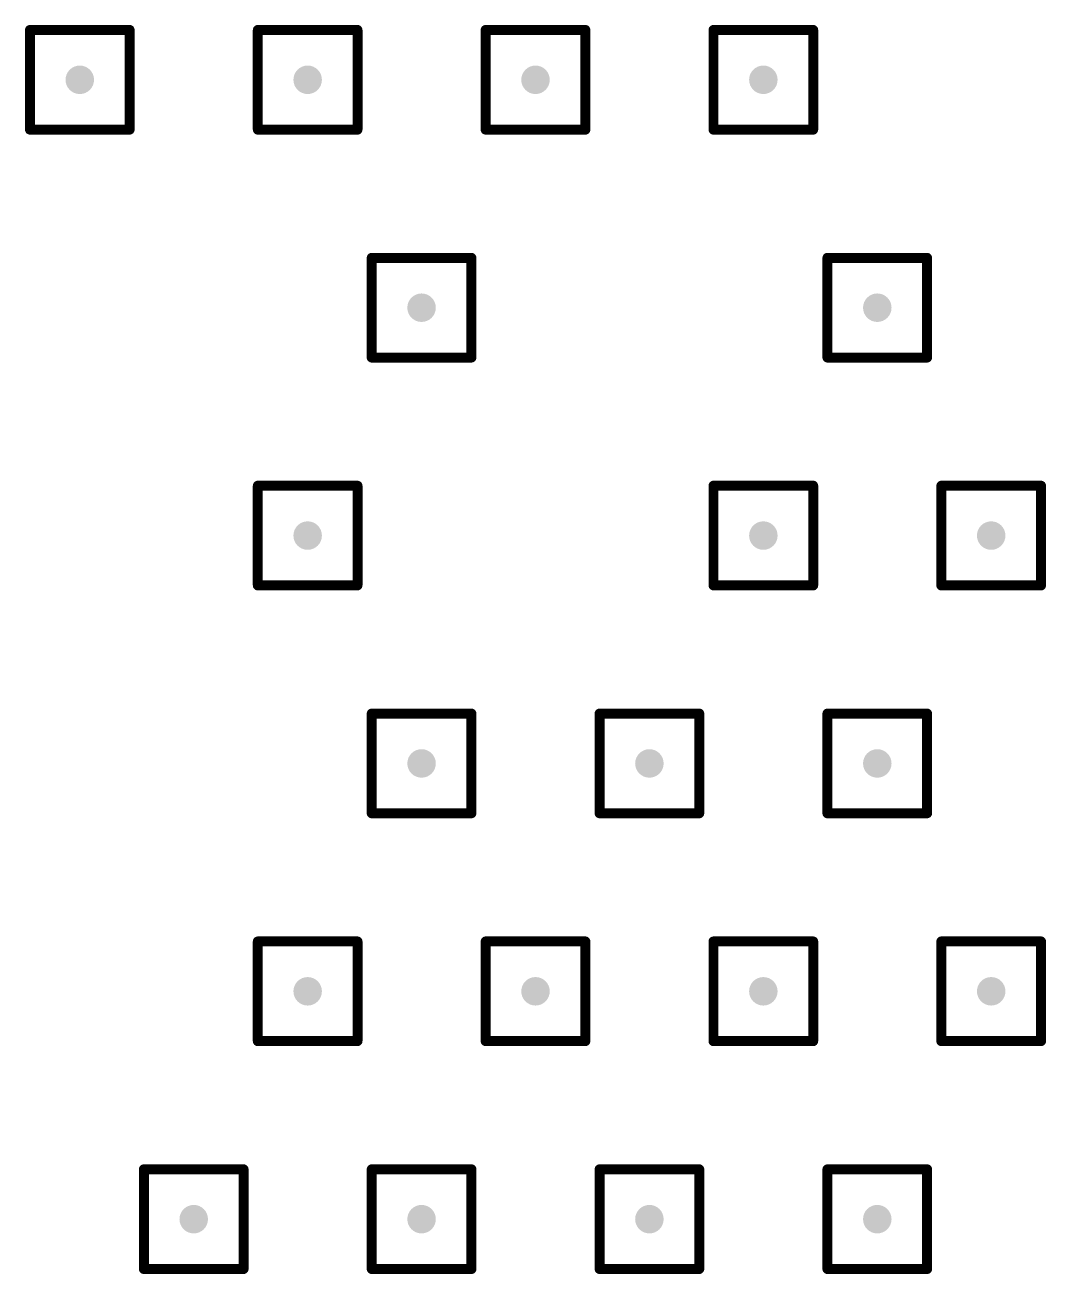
# Model space of a CAD drawing. Header units: inches. Extents: x 0 to 17, y 0 to 4.
# Drawn here: x 3.8195 to 4.1018, y 0.1344 to 0.4797 of the extents above; entities that cross this region are included whole.
import ezdxf

# ---------------------------------------------------------------- set-up
doc = ezdxf.new("R2010")
doc.units = ezdxf.units.IN
doc.header["$MEASUREMENT"] = 0
doc.layers.add('Drill Drawing', color=1, linetype='Continuous')
doc.layers.add('Via Holes', color=16, linetype='Continuous')

msp = doc.modelspace()

# ---------------------------------------------------------------- hatches: boundary and pattern name
at = {"layer": 'Via Holes'}
h = msp.add_hatch(color=7, dxfattribs=at)
edge = h.paths.add_edge_path()
edge.add_arc((3.83464, 0.46457), 0.00394, 0, 360)
h = msp.add_hatch(color=7, dxfattribs=at)
edge = h.paths.add_edge_path()
edge.add_arc((3.89764, 0.46457), 0.00394, 0, 360)
h = msp.add_hatch(color=7, dxfattribs=at)
edge = h.paths.add_edge_path()
edge.add_arc((3.96063, 0.46457), 0.00394, 0, 360)
h = msp.add_hatch(color=7, dxfattribs=at)
edge = h.paths.add_edge_path()
edge.add_arc((4.02362, 0.46457), 0.00394, 0, 360)
h = msp.add_hatch(color=7, dxfattribs=at)
edge = h.paths.add_edge_path()
edge.add_arc((3.92913, 0.40157), 0.00394, 0, 360)
h = msp.add_hatch(color=7, dxfattribs=at)
edge = h.paths.add_edge_path()
edge.add_arc((4.05512, 0.40157), 0.00394, 0, 360)
h = msp.add_hatch(color=7, dxfattribs=at)
edge = h.paths.add_edge_path()
edge.add_arc((3.89764, 0.33858), 0.00394, 0, 360)
h = msp.add_hatch(color=7, dxfattribs=at)
edge = h.paths.add_edge_path()
edge.add_arc((4.02362, 0.33858), 0.00394, 0, 360)
h = msp.add_hatch(color=7, dxfattribs=at)
edge = h.paths.add_edge_path()
edge.add_arc((4.08661, 0.33858), 0.00394, 0, 360)
h = msp.add_hatch(color=7, dxfattribs=at)
edge = h.paths.add_edge_path()
edge.add_arc((3.92913, 0.27559), 0.00394, 0, 360)
h = msp.add_hatch(color=7, dxfattribs=at)
edge = h.paths.add_edge_path()
edge.add_arc((3.99212, 0.27559), 0.00394, 0, 360)
h = msp.add_hatch(color=7, dxfattribs=at)
edge = h.paths.add_edge_path()
edge.add_arc((4.05512, 0.27559), 0.00394, 0, 360)
h = msp.add_hatch(color=7, dxfattribs=at)
edge = h.paths.add_edge_path()
edge.add_arc((3.89764, 0.2126), 0.00394, 0, 360)
h = msp.add_hatch(color=7, dxfattribs=at)
edge = h.paths.add_edge_path()
edge.add_arc((3.96063, 0.2126), 0.00394, 0, 360)
h = msp.add_hatch(color=7, dxfattribs=at)
edge = h.paths.add_edge_path()
edge.add_arc((4.02362, 0.2126), 0.00394, 0, 360)
h = msp.add_hatch(color=7, dxfattribs=at)
edge = h.paths.add_edge_path()
edge.add_arc((4.08661, 0.2126), 0.00394, 0, 360)
h = msp.add_hatch(color=7, dxfattribs=at)
edge = h.paths.add_edge_path()
edge.add_arc((3.86614, 0.14961), 0.00394, 0, 360)
h = msp.add_hatch(color=7, dxfattribs=at)
edge = h.paths.add_edge_path()
edge.add_arc((3.92913, 0.14961), 0.00394, 0, 360)
h = msp.add_hatch(color=7, dxfattribs=at)
edge = h.paths.add_edge_path()
edge.add_arc((3.99212, 0.14961), 0.00394, 0, 360)
h = msp.add_hatch(color=7, dxfattribs=at)
edge = h.paths.add_edge_path()
edge.add_arc((4.05512, 0.14961), 0.00394, 0, 360)

# ---------------------------------------------------------------- linework, layer by layer
at = {"layer": 'Drill Drawing'}
for points in [[(3.82086, 0.47835, 0.00276, 0.00276, 0), (3.84842, 0.47835, 0.00276, 0.00276, 0)], [(3.82086, 0.45079, 0.00276, 0.00276, 0), (3.82086, 0.47835, 0.00276, 0.00276, 0)], [(3.84842, 0.45079, 0.00276, 0.00276, 0), (3.84842, 0.47835, 0.00276, 0.00276, 0)], [(3.88386, 0.47835, 0.00276, 0.00276, 0), (3.91142, 0.47835, 0.00276, 0.00276, 0)], [(3.88386, 0.45079, 0.00276, 0.00276, 0), (3.88386, 0.47835, 0.00276, 0.00276, 0)], [(3.91142, 0.45079, 0.00276, 0.00276, 0), (3.91142, 0.47835, 0.00276, 0.00276, 0)], [(3.94685, 0.47835, 0.00276, 0.00276, 0), (3.97441, 0.47835, 0.00276, 0.00276, 0)], [(3.94685, 0.45079, 0.00276, 0.00276, 0), (3.94685, 0.47835, 0.00276, 0.00276, 0)], [(3.97441, 0.45079, 0.00276, 0.00276, 0), (3.97441, 0.47835, 0.00276, 0.00276, 0)], [(4.00984, 0.47835, 0.00276, 0.00276, 0), (4.0374, 0.47835, 0.00276, 0.00276, 0)], [(4.00984, 0.45079, 0.00276, 0.00276, 0), (4.00984, 0.47835, 0.00276, 0.00276, 0)], [(4.0374, 0.45079, 0.00276, 0.00276, 0), (4.0374, 0.47835, 0.00276, 0.00276, 0)], [(3.82086, 0.45079, 0.00276, 0.00276, 0), (3.84842, 0.45079, 0.00276, 0.00276, 0)], [(3.88386, 0.45079, 0.00276, 0.00276, 0), (3.91142, 0.45079, 0.00276, 0.00276, 0)], [(3.94685, 0.45079, 0.00276, 0.00276, 0), (3.97441, 0.45079, 0.00276, 0.00276, 0)], [(4.00984, 0.45079, 0.00276, 0.00276, 0), (4.0374, 0.45079, 0.00276, 0.00276, 0)], [(3.91535, 0.41535, 0.00276, 0.00276, 0), (3.94291, 0.41535, 0.00276, 0.00276, 0)], [(3.91535, 0.38779, 0.00276, 0.00276, 0), (3.91535, 0.41535, 0.00276, 0.00276, 0)], [(3.94291, 0.38779, 0.00276, 0.00276, 0), (3.94291, 0.41535, 0.00276, 0.00276, 0)], [(4.04134, 0.41535, 0.00276, 0.00276, 0), (4.0689, 0.41535, 0.00276, 0.00276, 0)], [(4.04134, 0.38779, 0.00276, 0.00276, 0), (4.04134, 0.41535, 0.00276, 0.00276, 0)], [(4.0689, 0.38779, 0.00276, 0.00276, 0), (4.0689, 0.41535, 0.00276, 0.00276, 0)], [(3.91535, 0.38779, 0.00276, 0.00276, 0), (3.94291, 0.38779, 0.00276, 0.00276, 0)], [(4.04134, 0.38779, 0.00276, 0.00276, 0), (4.0689, 0.38779, 0.00276, 0.00276, 0)], [(3.88386, 0.35236, 0.00276, 0.00276, 0), (3.91142, 0.35236, 0.00276, 0.00276, 0)], [(3.88386, 0.3248, 0.00276, 0.00276, 0), (3.88386, 0.35236, 0.00276, 0.00276, 0)], [(3.91142, 0.3248, 0.00276, 0.00276, 0), (3.91142, 0.35236, 0.00276, 0.00276, 0)], [(4.00984, 0.35236, 0.00276, 0.00276, 0), (4.0374, 0.35236, 0.00276, 0.00276, 0)], [(4.00984, 0.3248, 0.00276, 0.00276, 0), (4.00984, 0.35236, 0.00276, 0.00276, 0)], [(4.0374, 0.3248, 0.00276, 0.00276, 0), (4.0374, 0.35236, 0.00276, 0.00276, 0)], [(4.07283, 0.35236, 0.00276, 0.00276, 0), (4.10039, 0.35236, 0.00276, 0.00276, 0)], [(4.07283, 0.3248, 0.00276, 0.00276, 0), (4.07283, 0.35236, 0.00276, 0.00276, 0)], [(4.10039, 0.3248, 0.00276, 0.00276, 0), (4.10039, 0.35236, 0.00276, 0.00276, 0)], [(3.88386, 0.3248, 0.00276, 0.00276, 0), (3.91142, 0.3248, 0.00276, 0.00276, 0)], [(4.00984, 0.3248, 0.00276, 0.00276, 0), (4.0374, 0.3248, 0.00276, 0.00276, 0)], [(4.07283, 0.3248, 0.00276, 0.00276, 0), (4.10039, 0.3248, 0.00276, 0.00276, 0)], [(3.91535, 0.28937, 0.00276, 0.00276, 0), (3.94291, 0.28937, 0.00276, 0.00276, 0)], [(3.91535, 0.26181, 0.00276, 0.00276, 0), (3.91535, 0.28937, 0.00276, 0.00276, 0)], [(3.94291, 0.26181, 0.00276, 0.00276, 0), (3.94291, 0.28937, 0.00276, 0.00276, 0)], [(3.97834, 0.28937, 0.00276, 0.00276, 0), (4.0059, 0.28937, 0.00276, 0.00276, 0)], [(3.97834, 0.26181, 0.00276, 0.00276, 0), (3.97834, 0.28937, 0.00276, 0.00276, 0)], [(4.0059, 0.26181, 0.00276, 0.00276, 0), (4.0059, 0.28937, 0.00276, 0.00276, 0)], [(4.04134, 0.28937, 0.00276, 0.00276, 0), (4.0689, 0.28937, 0.00276, 0.00276, 0)], [(4.04134, 0.26181, 0.00276, 0.00276, 0), (4.04134, 0.28937, 0.00276, 0.00276, 0)], [(4.0689, 0.26181, 0.00276, 0.00276, 0), (4.0689, 0.28937, 0.00276, 0.00276, 0)], [(3.91535, 0.26181, 0.00276, 0.00276, 0), (3.94291, 0.26181, 0.00276, 0.00276, 0)], [(3.97834, 0.26181, 0.00276, 0.00276, 0), (4.0059, 0.26181, 0.00276, 0.00276, 0)], [(4.04134, 0.26181, 0.00276, 0.00276, 0), (4.0689, 0.26181, 0.00276, 0.00276, 0)], [(3.88386, 0.22638, 0.00276, 0.00276, 0), (3.91142, 0.22638, 0.00276, 0.00276, 0)], [(3.88386, 0.19882, 0.00276, 0.00276, 0), (3.88386, 0.22638, 0.00276, 0.00276, 0)], [(3.91142, 0.19882, 0.00276, 0.00276, 0), (3.91142, 0.22638, 0.00276, 0.00276, 0)], [(3.94685, 0.22638, 0.00276, 0.00276, 0), (3.97441, 0.22638, 0.00276, 0.00276, 0)], [(3.94685, 0.19882, 0.00276, 0.00276, 0), (3.94685, 0.22638, 0.00276, 0.00276, 0)], [(3.97441, 0.19882, 0.00276, 0.00276, 0), (3.97441, 0.22638, 0.00276, 0.00276, 0)], [(4.00984, 0.22638, 0.00276, 0.00276, 0), (4.0374, 0.22638, 0.00276, 0.00276, 0)], [(4.00984, 0.19882, 0.00276, 0.00276, 0), (4.00984, 0.22638, 0.00276, 0.00276, 0)], [(4.0374, 0.19882, 0.00276, 0.00276, 0), (4.0374, 0.22638, 0.00276, 0.00276, 0)], [(4.07283, 0.22638, 0.00276, 0.00276, 0), (4.10039, 0.22638, 0.00276, 0.00276, 0)], [(4.07283, 0.19882, 0.00276, 0.00276, 0), (4.07283, 0.22638, 0.00276, 0.00276, 0)], [(4.10039, 0.19882, 0.00276, 0.00276, 0), (4.10039, 0.22638, 0.00276, 0.00276, 0)], [(3.88386, 0.19882, 0.00276, 0.00276, 0), (3.91142, 0.19882, 0.00276, 0.00276, 0)], [(3.94685, 0.19882, 0.00276, 0.00276, 0), (3.97441, 0.19882, 0.00276, 0.00276, 0)], [(4.00984, 0.19882, 0.00276, 0.00276, 0), (4.0374, 0.19882, 0.00276, 0.00276, 0)], [(4.07283, 0.19882, 0.00276, 0.00276, 0), (4.10039, 0.19882, 0.00276, 0.00276, 0)], [(3.85236, 0.16339, 0.00276, 0.00276, 0), (3.87992, 0.16339, 0.00276, 0.00276, 0)], [(3.85236, 0.13583, 0.00276, 0.00276, 0), (3.85236, 0.16339, 0.00276, 0.00276, 0)], [(3.87992, 0.13583, 0.00276, 0.00276, 0), (3.87992, 0.16339, 0.00276, 0.00276, 0)], [(3.91535, 0.16339, 0.00276, 0.00276, 0), (3.94291, 0.16339, 0.00276, 0.00276, 0)], [(3.91535, 0.13583, 0.00276, 0.00276, 0), (3.91535, 0.16339, 0.00276, 0.00276, 0)], [(3.94291, 0.13583, 0.00276, 0.00276, 0), (3.94291, 0.16339, 0.00276, 0.00276, 0)], [(3.97834, 0.16339, 0.00276, 0.00276, 0), (4.0059, 0.16339, 0.00276, 0.00276, 0)], [(3.97834, 0.13583, 0.00276, 0.00276, 0), (3.97834, 0.16339, 0.00276, 0.00276, 0)], [(4.0059, 0.13583, 0.00276, 0.00276, 0), (4.0059, 0.16339, 0.00276, 0.00276, 0)], [(4.04134, 0.16339, 0.00276, 0.00276, 0), (4.0689, 0.16339, 0.00276, 0.00276, 0)], [(4.04134, 0.13583, 0.00276, 0.00276, 0), (4.04134, 0.16339, 0.00276, 0.00276, 0)], [(4.0689, 0.13583, 0.00276, 0.00276, 0), (4.0689, 0.16339, 0.00276, 0.00276, 0)], [(3.85236, 0.13583, 0.00276, 0.00276, 0), (3.87992, 0.13583, 0.00276, 0.00276, 0)], [(3.91535, 0.13583, 0.00276, 0.00276, 0), (3.94291, 0.13583, 0.00276, 0.00276, 0)], [(3.97834, 0.13583, 0.00276, 0.00276, 0), (4.0059, 0.13583, 0.00276, 0.00276, 0)], [(4.04134, 0.13583, 0.00276, 0.00276, 0), (4.0689, 0.13583, 0.00276, 0.00276, 0)]]:
    msp.add_lwpolyline(points, format="xyseb", dxfattribs=at)
for points in [[(3.82018, 0.47835, 0.00138, 0.00138, 1), (3.82155, 0.47835, 0.00138, 0.00138, 1)], [(3.82018, 0.47835, 0.00138, 0.00138, 1), (3.82155, 0.47835, 0.00138, 0.00138, 1)], [(3.84773, 0.47835, 0.00138, 0.00138, 1), (3.84911, 0.47835, 0.00138, 0.00138, 1)], [(3.84773, 0.47835, 0.00138, 0.00138, 1), (3.84911, 0.47835, 0.00138, 0.00138, 1)], [(3.88317, 0.47835, 0.00138, 0.00138, 1), (3.88455, 0.47835, 0.00138, 0.00138, 1)], [(3.88317, 0.47835, 0.00138, 0.00138, 1), (3.88455, 0.47835, 0.00138, 0.00138, 1)], [(3.91073, 0.47835, 0.00138, 0.00138, 1), (3.9121, 0.47835, 0.00138, 0.00138, 1)], [(3.91073, 0.47835, 0.00138, 0.00138, 1), (3.9121, 0.47835, 0.00138, 0.00138, 1)], [(3.94616, 0.47835, 0.00138, 0.00138, 1), (3.94754, 0.47835, 0.00138, 0.00138, 1)], [(3.94616, 0.47835, 0.00138, 0.00138, 1), (3.94754, 0.47835, 0.00138, 0.00138, 1)], [(3.97372, 0.47835, 0.00138, 0.00138, 1), (3.9751, 0.47835, 0.00138, 0.00138, 1)], [(3.97372, 0.47835, 0.00138, 0.00138, 1), (3.9751, 0.47835, 0.00138, 0.00138, 1)], [(4.00915, 0.47835, 0.00138, 0.00138, 1), (4.01053, 0.47835, 0.00138, 0.00138, 1)], [(4.00915, 0.47835, 0.00138, 0.00138, 1), (4.01053, 0.47835, 0.00138, 0.00138, 1)], [(4.03671, 0.47835, 0.00138, 0.00138, 1), (4.03809, 0.47835, 0.00138, 0.00138, 1)], [(4.03671, 0.47835, 0.00138, 0.00138, 1), (4.03809, 0.47835, 0.00138, 0.00138, 1)], [(3.82018, 0.45079, 0.00138, 0.00138, 1), (3.82155, 0.45079, 0.00138, 0.00138, 1)], [(3.82018, 0.45079, 0.00138, 0.00138, 1), (3.82155, 0.45079, 0.00138, 0.00138, 1)], [(3.84773, 0.45079, 0.00138, 0.00138, 1), (3.84911, 0.45079, 0.00138, 0.00138, 1)], [(3.84773, 0.45079, 0.00138, 0.00138, 1), (3.84911, 0.45079, 0.00138, 0.00138, 1)], [(3.88317, 0.45079, 0.00138, 0.00138, 1), (3.88455, 0.45079, 0.00138, 0.00138, 1)], [(3.88317, 0.45079, 0.00138, 0.00138, 1), (3.88455, 0.45079, 0.00138, 0.00138, 1)], [(3.91073, 0.45079, 0.00138, 0.00138, 1), (3.9121, 0.45079, 0.00138, 0.00138, 1)], [(3.91073, 0.45079, 0.00138, 0.00138, 1), (3.9121, 0.45079, 0.00138, 0.00138, 1)], [(3.94616, 0.45079, 0.00138, 0.00138, 1), (3.94754, 0.45079, 0.00138, 0.00138, 1)], [(3.94616, 0.45079, 0.00138, 0.00138, 1), (3.94754, 0.45079, 0.00138, 0.00138, 1)], [(3.97372, 0.45079, 0.00138, 0.00138, 1), (3.9751, 0.45079, 0.00138, 0.00138, 1)], [(3.97372, 0.45079, 0.00138, 0.00138, 1), (3.9751, 0.45079, 0.00138, 0.00138, 1)], [(4.00915, 0.45079, 0.00138, 0.00138, 1), (4.01053, 0.45079, 0.00138, 0.00138, 1)], [(4.00915, 0.45079, 0.00138, 0.00138, 1), (4.01053, 0.45079, 0.00138, 0.00138, 1)], [(4.03671, 0.45079, 0.00138, 0.00138, 1), (4.03809, 0.45079, 0.00138, 0.00138, 1)], [(4.03671, 0.45079, 0.00138, 0.00138, 1), (4.03809, 0.45079, 0.00138, 0.00138, 1)], [(3.91466, 0.41535, 0.00138, 0.00138, 1), (3.91604, 0.41535, 0.00138, 0.00138, 1)], [(3.91466, 0.41535, 0.00138, 0.00138, 1), (3.91604, 0.41535, 0.00138, 0.00138, 1)], [(3.94222, 0.41535, 0.00138, 0.00138, 1), (3.9436, 0.41535, 0.00138, 0.00138, 1)], [(3.94222, 0.41535, 0.00138, 0.00138, 1), (3.9436, 0.41535, 0.00138, 0.00138, 1)], [(4.04065, 0.41535, 0.00138, 0.00138, 1), (4.04203, 0.41535, 0.00138, 0.00138, 1)], [(4.04065, 0.41535, 0.00138, 0.00138, 1), (4.04203, 0.41535, 0.00138, 0.00138, 1)], [(4.06821, 0.41535, 0.00138, 0.00138, 1), (4.06958, 0.41535, 0.00138, 0.00138, 1)], [(4.06821, 0.41535, 0.00138, 0.00138, 1), (4.06958, 0.41535, 0.00138, 0.00138, 1)], [(3.91466, 0.38779, 0.00138, 0.00138, 1), (3.91604, 0.38779, 0.00138, 0.00138, 1)], [(3.91466, 0.38779, 0.00138, 0.00138, 1), (3.91604, 0.38779, 0.00138, 0.00138, 1)], [(3.94222, 0.38779, 0.00138, 0.00138, 1), (3.9436, 0.38779, 0.00138, 0.00138, 1)], [(3.94222, 0.38779, 0.00138, 0.00138, 1), (3.9436, 0.38779, 0.00138, 0.00138, 1)], [(4.04065, 0.38779, 0.00138, 0.00138, 1), (4.04203, 0.38779, 0.00138, 0.00138, 1)], [(4.04065, 0.38779, 0.00138, 0.00138, 1), (4.04203, 0.38779, 0.00138, 0.00138, 1)], [(4.06821, 0.38779, 0.00138, 0.00138, 1), (4.06958, 0.38779, 0.00138, 0.00138, 1)], [(4.06821, 0.38779, 0.00138, 0.00138, 1), (4.06958, 0.38779, 0.00138, 0.00138, 1)], [(3.88317, 0.35236, 0.00138, 0.00138, 1), (3.88455, 0.35236, 0.00138, 0.00138, 1)], [(3.88317, 0.35236, 0.00138, 0.00138, 1), (3.88455, 0.35236, 0.00138, 0.00138, 1)], [(3.91073, 0.35236, 0.00138, 0.00138, 1), (3.9121, 0.35236, 0.00138, 0.00138, 1)], [(3.91073, 0.35236, 0.00138, 0.00138, 1), (3.9121, 0.35236, 0.00138, 0.00138, 1)], [(4.00915, 0.35236, 0.00138, 0.00138, 1), (4.01053, 0.35236, 0.00138, 0.00138, 1)], [(4.00915, 0.35236, 0.00138, 0.00138, 1), (4.01053, 0.35236, 0.00138, 0.00138, 1)], [(4.03671, 0.35236, 0.00138, 0.00138, 1), (4.03809, 0.35236, 0.00138, 0.00138, 1)], [(4.03671, 0.35236, 0.00138, 0.00138, 1), (4.03809, 0.35236, 0.00138, 0.00138, 1)], [(4.07214, 0.35236, 0.00138, 0.00138, 1), (4.07352, 0.35236, 0.00138, 0.00138, 1)], [(4.07214, 0.35236, 0.00138, 0.00138, 1), (4.07352, 0.35236, 0.00138, 0.00138, 1)], [(4.0997, 0.35236, 0.00138, 0.00138, 1), (4.10108, 0.35236, 0.00138, 0.00138, 1)], [(4.0997, 0.35236, 0.00138, 0.00138, 1), (4.10108, 0.35236, 0.00138, 0.00138, 1)], [(3.88317, 0.3248, 0.00138, 0.00138, 1), (3.88455, 0.3248, 0.00138, 0.00138, 1)], [(3.88317, 0.3248, 0.00138, 0.00138, 1), (3.88455, 0.3248, 0.00138, 0.00138, 1)], [(3.91073, 0.3248, 0.00138, 0.00138, 1), (3.9121, 0.3248, 0.00138, 0.00138, 1)], [(3.91073, 0.3248, 0.00138, 0.00138, 1), (3.9121, 0.3248, 0.00138, 0.00138, 1)], [(4.00915, 0.3248, 0.00138, 0.00138, 1), (4.01053, 0.3248, 0.00138, 0.00138, 1)], [(4.00915, 0.3248, 0.00138, 0.00138, 1), (4.01053, 0.3248, 0.00138, 0.00138, 1)], [(4.03671, 0.3248, 0.00138, 0.00138, 1), (4.03809, 0.3248, 0.00138, 0.00138, 1)], [(4.03671, 0.3248, 0.00138, 0.00138, 1), (4.03809, 0.3248, 0.00138, 0.00138, 1)], [(4.07214, 0.3248, 0.00138, 0.00138, 1), (4.07352, 0.3248, 0.00138, 0.00138, 1)], [(4.07214, 0.3248, 0.00138, 0.00138, 1), (4.07352, 0.3248, 0.00138, 0.00138, 1)], [(4.0997, 0.3248, 0.00138, 0.00138, 1), (4.10108, 0.3248, 0.00138, 0.00138, 1)], [(4.0997, 0.3248, 0.00138, 0.00138, 1), (4.10108, 0.3248, 0.00138, 0.00138, 1)], [(3.91466, 0.28937, 0.00138, 0.00138, 1), (3.91604, 0.28937, 0.00138, 0.00138, 1)], [(3.91466, 0.28937, 0.00138, 0.00138, 1), (3.91604, 0.28937, 0.00138, 0.00138, 1)], [(3.94222, 0.28937, 0.00138, 0.00138, 1), (3.9436, 0.28937, 0.00138, 0.00138, 1)], [(3.94222, 0.28937, 0.00138, 0.00138, 1), (3.9436, 0.28937, 0.00138, 0.00138, 1)], [(3.97766, 0.28937, 0.00138, 0.00138, 1), (3.97903, 0.28937, 0.00138, 0.00138, 1)], [(3.97766, 0.28937, 0.00138, 0.00138, 1), (3.97903, 0.28937, 0.00138, 0.00138, 1)], [(4.00521, 0.28937, 0.00138, 0.00138, 1), (4.00659, 0.28937, 0.00138, 0.00138, 1)], [(4.00521, 0.28937, 0.00138, 0.00138, 1), (4.00659, 0.28937, 0.00138, 0.00138, 1)], [(4.04065, 0.28937, 0.00138, 0.00138, 1), (4.04203, 0.28937, 0.00138, 0.00138, 1)], [(4.04065, 0.28937, 0.00138, 0.00138, 1), (4.04203, 0.28937, 0.00138, 0.00138, 1)], [(4.06821, 0.28937, 0.00138, 0.00138, 1), (4.06958, 0.28937, 0.00138, 0.00138, 1)], [(4.06821, 0.28937, 0.00138, 0.00138, 1), (4.06958, 0.28937, 0.00138, 0.00138, 1)], [(3.91466, 0.26181, 0.00138, 0.00138, 1), (3.91604, 0.26181, 0.00138, 0.00138, 1)], [(3.91466, 0.26181, 0.00138, 0.00138, 1), (3.91604, 0.26181, 0.00138, 0.00138, 1)], [(3.94222, 0.26181, 0.00138, 0.00138, 1), (3.9436, 0.26181, 0.00138, 0.00138, 1)], [(3.94222, 0.26181, 0.00138, 0.00138, 1), (3.9436, 0.26181, 0.00138, 0.00138, 1)], [(3.97766, 0.26181, 0.00138, 0.00138, 1), (3.97903, 0.26181, 0.00138, 0.00138, 1)], [(3.97766, 0.26181, 0.00138, 0.00138, 1), (3.97903, 0.26181, 0.00138, 0.00138, 1)], [(4.00521, 0.26181, 0.00138, 0.00138, 1), (4.00659, 0.26181, 0.00138, 0.00138, 1)], [(4.00521, 0.26181, 0.00138, 0.00138, 1), (4.00659, 0.26181, 0.00138, 0.00138, 1)], [(4.04065, 0.26181, 0.00138, 0.00138, 1), (4.04203, 0.26181, 0.00138, 0.00138, 1)], [(4.04065, 0.26181, 0.00138, 0.00138, 1), (4.04203, 0.26181, 0.00138, 0.00138, 1)], [(4.06821, 0.26181, 0.00138, 0.00138, 1), (4.06958, 0.26181, 0.00138, 0.00138, 1)], [(4.06821, 0.26181, 0.00138, 0.00138, 1), (4.06958, 0.26181, 0.00138, 0.00138, 1)], [(3.88317, 0.22638, 0.00138, 0.00138, 1), (3.88455, 0.22638, 0.00138, 0.00138, 1)], [(3.88317, 0.22638, 0.00138, 0.00138, 1), (3.88455, 0.22638, 0.00138, 0.00138, 1)], [(3.91073, 0.22638, 0.00138, 0.00138, 1), (3.9121, 0.22638, 0.00138, 0.00138, 1)], [(3.91073, 0.22638, 0.00138, 0.00138, 1), (3.9121, 0.22638, 0.00138, 0.00138, 1)], [(3.94616, 0.22638, 0.00138, 0.00138, 1), (3.94754, 0.22638, 0.00138, 0.00138, 1)], [(3.94616, 0.22638, 0.00138, 0.00138, 1), (3.94754, 0.22638, 0.00138, 0.00138, 1)], [(3.97372, 0.22638, 0.00138, 0.00138, 1), (3.9751, 0.22638, 0.00138, 0.00138, 1)], [(3.97372, 0.22638, 0.00138, 0.00138, 1), (3.9751, 0.22638, 0.00138, 0.00138, 1)], [(4.00915, 0.22638, 0.00138, 0.00138, 1), (4.01053, 0.22638, 0.00138, 0.00138, 1)], [(4.00915, 0.22638, 0.00138, 0.00138, 1), (4.01053, 0.22638, 0.00138, 0.00138, 1)], [(4.03671, 0.22638, 0.00138, 0.00138, 1), (4.03809, 0.22638, 0.00138, 0.00138, 1)], [(4.03671, 0.22638, 0.00138, 0.00138, 1), (4.03809, 0.22638, 0.00138, 0.00138, 1)], [(4.07214, 0.22638, 0.00138, 0.00138, 1), (4.07352, 0.22638, 0.00138, 0.00138, 1)], [(4.07214, 0.22638, 0.00138, 0.00138, 1), (4.07352, 0.22638, 0.00138, 0.00138, 1)], [(4.0997, 0.22638, 0.00138, 0.00138, 1), (4.10108, 0.22638, 0.00138, 0.00138, 1)], [(4.0997, 0.22638, 0.00138, 0.00138, 1), (4.10108, 0.22638, 0.00138, 0.00138, 1)], [(3.88317, 0.19882, 0.00138, 0.00138, 1), (3.88455, 0.19882, 0.00138, 0.00138, 1)], [(3.88317, 0.19882, 0.00138, 0.00138, 1), (3.88455, 0.19882, 0.00138, 0.00138, 1)], [(3.91073, 0.19882, 0.00138, 0.00138, 1), (3.9121, 0.19882, 0.00138, 0.00138, 1)], [(3.91073, 0.19882, 0.00138, 0.00138, 1), (3.9121, 0.19882, 0.00138, 0.00138, 1)], [(3.94616, 0.19882, 0.00138, 0.00138, 1), (3.94754, 0.19882, 0.00138, 0.00138, 1)], [(3.94616, 0.19882, 0.00138, 0.00138, 1), (3.94754, 0.19882, 0.00138, 0.00138, 1)], [(3.97372, 0.19882, 0.00138, 0.00138, 1), (3.9751, 0.19882, 0.00138, 0.00138, 1)], [(3.97372, 0.19882, 0.00138, 0.00138, 1), (3.9751, 0.19882, 0.00138, 0.00138, 1)], [(4.00915, 0.19882, 0.00138, 0.00138, 1), (4.01053, 0.19882, 0.00138, 0.00138, 1)], [(4.00915, 0.19882, 0.00138, 0.00138, 1), (4.01053, 0.19882, 0.00138, 0.00138, 1)], [(4.03671, 0.19882, 0.00138, 0.00138, 1), (4.03809, 0.19882, 0.00138, 0.00138, 1)], [(4.03671, 0.19882, 0.00138, 0.00138, 1), (4.03809, 0.19882, 0.00138, 0.00138, 1)], [(4.07214, 0.19882, 0.00138, 0.00138, 1), (4.07352, 0.19882, 0.00138, 0.00138, 1)], [(4.07214, 0.19882, 0.00138, 0.00138, 1), (4.07352, 0.19882, 0.00138, 0.00138, 1)], [(4.0997, 0.19882, 0.00138, 0.00138, 1), (4.10108, 0.19882, 0.00138, 0.00138, 1)], [(4.0997, 0.19882, 0.00138, 0.00138, 1), (4.10108, 0.19882, 0.00138, 0.00138, 1)], [(3.85167, 0.16339, 0.00138, 0.00138, 1), (3.85305, 0.16339, 0.00138, 0.00138, 1)], [(3.85167, 0.16339, 0.00138, 0.00138, 1), (3.85305, 0.16339, 0.00138, 0.00138, 1)], [(3.87923, 0.16339, 0.00138, 0.00138, 1), (3.88061, 0.16339, 0.00138, 0.00138, 1)], [(3.87923, 0.16339, 0.00138, 0.00138, 1), (3.88061, 0.16339, 0.00138, 0.00138, 1)], [(3.91466, 0.16339, 0.00138, 0.00138, 1), (3.91604, 0.16339, 0.00138, 0.00138, 1)], [(3.91466, 0.16339, 0.00138, 0.00138, 1), (3.91604, 0.16339, 0.00138, 0.00138, 1)], [(3.94222, 0.16339, 0.00138, 0.00138, 1), (3.9436, 0.16339, 0.00138, 0.00138, 1)], [(3.94222, 0.16339, 0.00138, 0.00138, 1), (3.9436, 0.16339, 0.00138, 0.00138, 1)], [(3.97766, 0.16339, 0.00138, 0.00138, 1), (3.97903, 0.16339, 0.00138, 0.00138, 1)], [(3.97766, 0.16339, 0.00138, 0.00138, 1), (3.97903, 0.16339, 0.00138, 0.00138, 1)], [(4.00521, 0.16339, 0.00138, 0.00138, 1), (4.00659, 0.16339, 0.00138, 0.00138, 1)], [(4.00521, 0.16339, 0.00138, 0.00138, 1), (4.00659, 0.16339, 0.00138, 0.00138, 1)], [(4.04065, 0.16339, 0.00138, 0.00138, 1), (4.04203, 0.16339, 0.00138, 0.00138, 1)], [(4.04065, 0.16339, 0.00138, 0.00138, 1), (4.04203, 0.16339, 0.00138, 0.00138, 1)], [(4.06821, 0.16339, 0.00138, 0.00138, 1), (4.06958, 0.16339, 0.00138, 0.00138, 1)], [(4.06821, 0.16339, 0.00138, 0.00138, 1), (4.06958, 0.16339, 0.00138, 0.00138, 1)], [(3.85167, 0.13583, 0.00138, 0.00138, 1), (3.85305, 0.13583, 0.00138, 0.00138, 1)], [(3.85167, 0.13583, 0.00138, 0.00138, 1), (3.85305, 0.13583, 0.00138, 0.00138, 1)], [(3.87923, 0.13583, 0.00138, 0.00138, 1), (3.88061, 0.13583, 0.00138, 0.00138, 1)], [(3.87923, 0.13583, 0.00138, 0.00138, 1), (3.88061, 0.13583, 0.00138, 0.00138, 1)], [(3.91466, 0.13583, 0.00138, 0.00138, 1), (3.91604, 0.13583, 0.00138, 0.00138, 1)], [(3.91466, 0.13583, 0.00138, 0.00138, 1), (3.91604, 0.13583, 0.00138, 0.00138, 1)], [(3.94222, 0.13583, 0.00138, 0.00138, 1), (3.9436, 0.13583, 0.00138, 0.00138, 1)], [(3.94222, 0.13583, 0.00138, 0.00138, 1), (3.9436, 0.13583, 0.00138, 0.00138, 1)], [(3.97766, 0.13583, 0.00138, 0.00138, 1), (3.97903, 0.13583, 0.00138, 0.00138, 1)], [(3.97766, 0.13583, 0.00138, 0.00138, 1), (3.97903, 0.13583, 0.00138, 0.00138, 1)], [(4.00521, 0.13583, 0.00138, 0.00138, 1), (4.00659, 0.13583, 0.00138, 0.00138, 1)], [(4.00521, 0.13583, 0.00138, 0.00138, 1), (4.00659, 0.13583, 0.00138, 0.00138, 1)], [(4.04065, 0.13583, 0.00138, 0.00138, 1), (4.04203, 0.13583, 0.00138, 0.00138, 1)], [(4.04065, 0.13583, 0.00138, 0.00138, 1), (4.04203, 0.13583, 0.00138, 0.00138, 1)], [(4.06821, 0.13583, 0.00138, 0.00138, 1), (4.06958, 0.13583, 0.00138, 0.00138, 1)], [(4.06821, 0.13583, 0.00138, 0.00138, 1), (4.06958, 0.13583, 0.00138, 0.00138, 1)]]:
    msp.add_lwpolyline(points, format="xyseb", close=True, dxfattribs=at)

doc.saveas('drawing.dxf')
